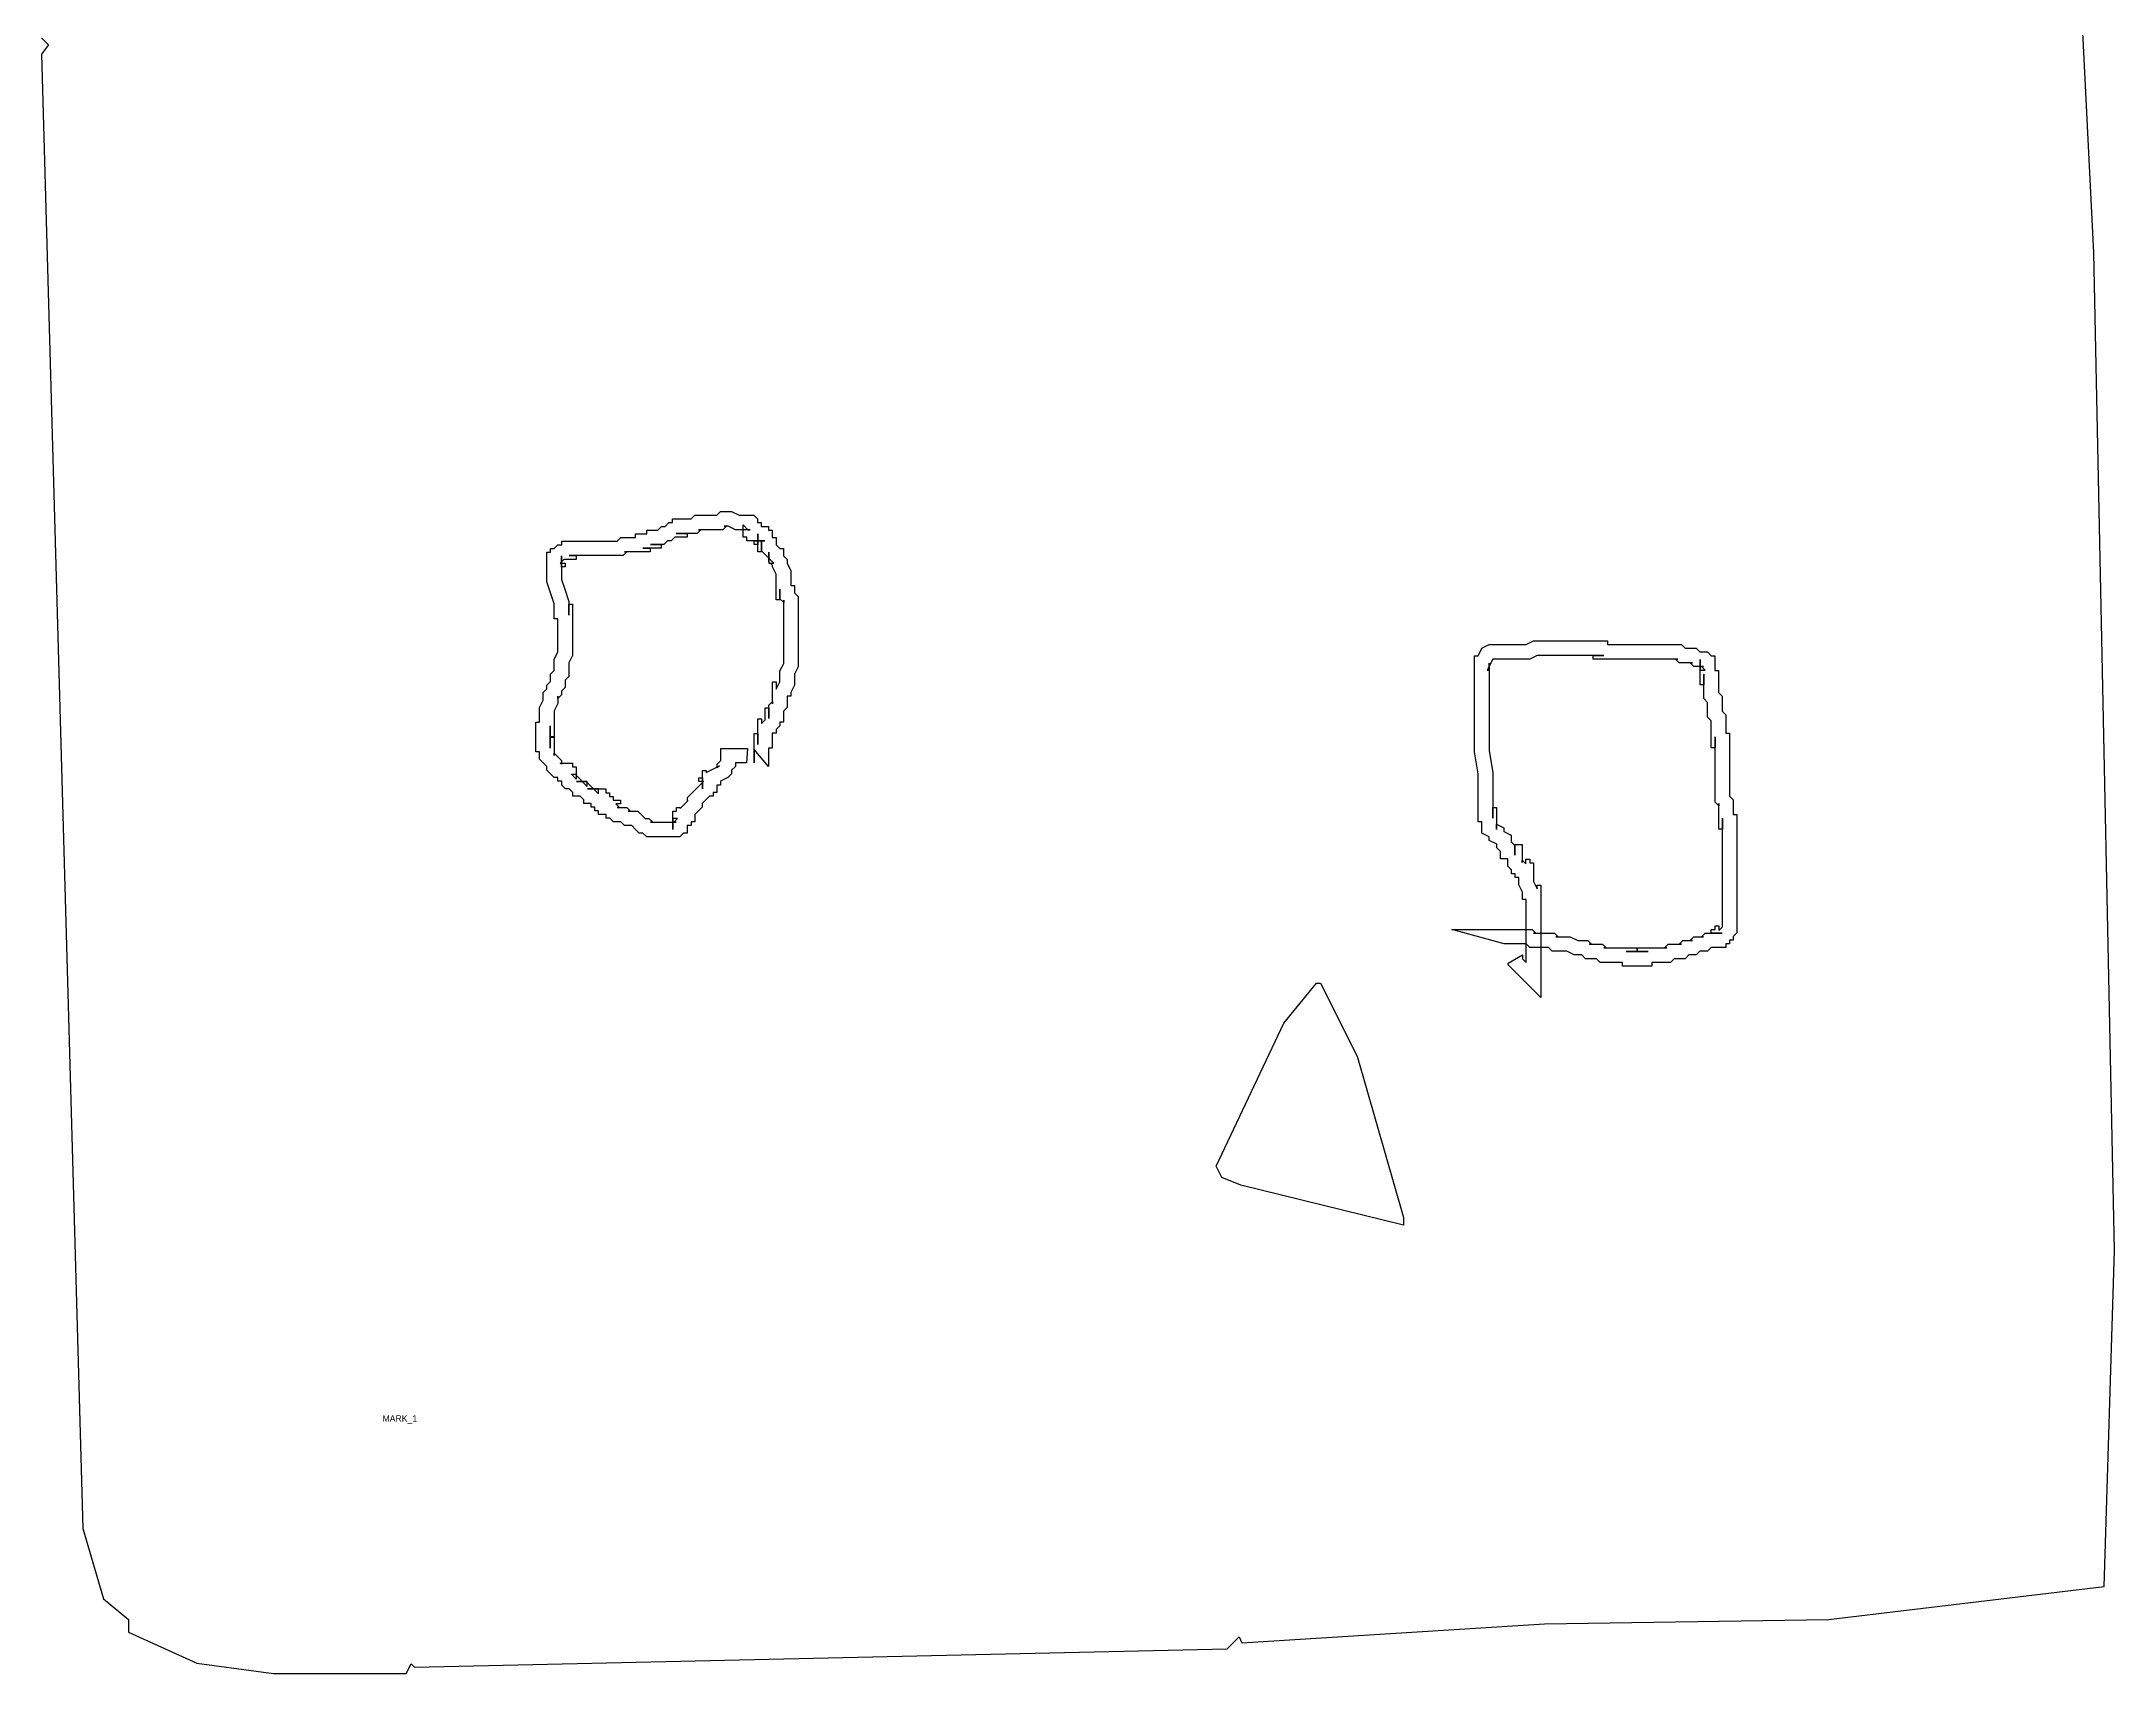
# Model space of a CAD drawing. Header units: metres. Extents: x -3680 to -2870, y 1542 to 2807.
# Drawn here: x -3670 to -2870, y 1542 to 2171 of the extents above; entities that cross this region are included whole.
import ezdxf
from ezdxf.enums import TextEntityAlignment as Align

# ---------------------------------------------------------------- set-up
doc = ezdxf.new("R2010")
doc.units = ezdxf.units.M
doc.layers.add('72', color=7, linetype='Continuous')

msp = doc.modelspace()

# ---------------------------------------------------------------- linework, layer by layer
at = {"layer": '1'}
msp.add_lwpolyline([(-3670.4, 2172.8), (-3667.66, 2170.06), (-3670.4, 2166.4), (-3654.4, 1597.6), (-3646.4, 1570.4), (-3636.8, 1562.4), (-3636.8, 1557.6), (-3610.4, 1545.6), (-3580.8, 1541.6), (-3529.6, 1541.6), (-3527.73, 1545.33), (-3526.4, 1544), (-3212.84, 1551.16), (-3208.27, 1555.73), (-3207.15, 1553.5), (-3090.4, 1560.8), (-2980.8, 1562.4), (-2874.4, 1575.2), (-2870.4, 1704.8), (-2878.45, 2089.8), (-2883.24, 2187.96)], dxfattribs=at)
at = {"layer": '11'}
msp.add_lwpolyline([(-3217.08, 1737.36), (-3190.92, 1792.59), (-3178.4, 1808), (-3176.8, 1808), (-3162.71, 1779.83), (-3144.8, 1717.6), (-3144.8, 1714.64), (-3207.59, 1730.08), (-3214.9, 1733)], close=True, dxfattribs=at)
at = {"layer": '54'}
for points in [[(-3395.38, 1898.18), (-3395.38, 1893), (-3395.38, 1894.42), (-3395.38, 1897.28), (-3395.38, 1904.3), (-3393.95, 1904.3), (-3393.95, 1900.13), (-3393.95, 1901.55), (-3393.95, 1910), (-3392.53, 1910), (-3392.53, 1908.15), (-3391.1, 1909.57), (-3391.1, 1914.28), (-3389.67, 1914.28), (-3389.67, 1910.11), (-3389.67, 1911.53), (-3389.67, 1915.28), (-3388.25, 1916.7), (-3388.25, 1915.81), (-3388.25, 1924.26), (-3386.82, 1924.26), (-3386.82, 1921.41), (-3385.4, 1924.26), (-3385.4, 1924.37), (-3385.4, 1925.79), (-3385.4, 1928.54), (-3383.97, 1931.39), (-3383.97, 1931.49), (-3383.97, 1932.92), (-3383.97, 1934.35), (-3383.97, 1935.77), (-3383.97, 1937.2), (-3383.97, 1938.62), (-3383.97, 1940.05), (-3383.97, 1941.47), (-3383.97, 1942.9), (-3383.97, 1944.33), (-3383.97, 1945.75), (-3383.97, 1947.18), (-3383.97, 1948.6), (-3383.97, 1950.03), (-3383.97, 1952.88), (-3383.97, 1954.31), (-3383.97, 1955.73), (-3383.97, 1954.84), (-3385.4, 1956.27), (-3385.4, 1960.01), (-3385.4, 1955.84), (-3386.82, 1955.84), (-3386.82, 1962.86), (-3386.82, 1964.29), (-3386.82, 1965.71), (-3386.82, 1965.82), (-3388.25, 1968.67), (-3388.25, 1969.1), (-3389.67, 1970.52), (-3389.67, 1974.27), (-3389.67, 1970.1), (-3387.82, 1970.1), (-3392.53, 1974.8), (-3392.53, 1978.54), (-3392.53, 1974.38), (-3393.95, 1974.38), (-3393.95, 1981.4), (-3393.95, 1977.23), (-3395.38, 1977.23), (-3395.38, 1978.65), (-3391.21, 1978.65), (-3398.23, 1978.65), (-3398.23, 1980.08), (-3399.66, 1980.08), (-3399.66, 1984.78), (-3397.81, 1982.93), (-3396.92, 1982.93), (-3398.34, 1982.93), (-3399.77, 1982.93), (-3402.51, 1982.93), (-3405.37, 1984.36), (-3406.9, 1984.36), (-3406.01, 1984.36), (-3407.43, 1982.93), (-3411.18, 1982.93), (-3412.6, 1982.93), (-3414.03, 1982.93), (-3415.46, 1982.93), (-3416.88, 1982.93), (-3415.99, 1982.93), (-3417.42, 1981.5), (-3421.16, 1981.5), (-3422.59, 1981.5), (-3424.01, 1981.5), (-3425.44, 1981.5), (-3421.27, 1981.5), (-3421.27, 1980.08), (-3425.97, 1980.08), (-3427.4, 1978.65), (-3428.83, 1978.65), (-3430.25, 1977.23), (-3434, 1977.23), (-3435.42, 1977.23), (-3431.25, 1977.23), (-3431.25, 1975.8), (-3438.27, 1975.8), (-3435.53, 1975.8), (-3435.53, 1974.38), (-3442.55, 1974.38), (-3443.98, 1974.38), (-3445.41, 1974.38), (-3444.51, 1974.38), (-3445.94, 1972.95), (-3449.68, 1972.95), (-3451.11, 1972.95), (-3453.96, 1972.95), (-3456.81, 1972.95), (-3458.24, 1972.95), (-3459.67, 1972.95), (-3461.09, 1972.95), (-3463.95, 1972.95), (-3465.37, 1972.95), (-3466.8, 1972.95), (-3464.06, 1972.95), (-3464.06, 1971.52), (-3468.76, 1971.52), (-3470.19, 1970.1), (-3468.33, 1970.1), (-3468.33, 1968.67), (-3469.76, 1968.67), (-3469.76, 1972.84), (-3469.76, 1971.42), (-3469.76, 1969.99), (-3469.76, 1968.56), (-3469.76, 1967.14), (-3469.76, 1965.71), (-3469.76, 1964.29), (-3469.76, 1963.77), (-3468.62, 1960.35), (-3466.91, 1955.21), (-3466.91, 1951.45), (-3466.91, 1950.03), (-3466.91, 1954.2), (-3465.48, 1954.2), (-3465.48, 1945.75), (-3465.48, 1944.33), (-3465.48, 1942.9), (-3465.48, 1941.47), (-3465.48, 1940.05), (-3465.48, 1937.2), (-3465.48, 1934.45), (-3466.91, 1931.6), (-3466.91, 1931.49), (-3466.91, 1930.07), (-3466.91, 1926.32), (-3468.33, 1924.9), (-3468.33, 1922.05), (-3469.76, 1920.62), (-3469.76, 1919.2), (-3471.19, 1917.77), (-3471.19, 1918.66), (-3471.19, 1915.92), (-3472.61, 1913.06), (-3472.61, 1912.96), (-3472.61, 1911.53), (-3472.61, 1910.11), (-3472.61, 1903.09), (-3474.04, 1903.09), (-3474.04, 1907.26), (-3474.04, 1905.83), (-3474.04, 1904.4), (-3474.04, 1902.98), (-3474.04, 1901.55), (-3474.04, 1900.13), (-3474.04, 1898.7), (-3474.04, 1902.87), (-3472.61, 1902.87), (-3472.61, 1895.85), (-3472.61, 1896.74), (-3469.76, 1893.89), (-3469.76, 1892.47), (-3469.97, 1892.68), (-3470.19, 1892.89), (-3465.48, 1892.89), (-3465.48, 1891.46), (-3464.06, 1891.46), (-3464.06, 1886.76), (-3465.91, 1888.61), (-3464.48, 1888.61), (-3459.78, 1883.91), (-3459.78, 1885.76), (-3463.95, 1885.76), (-3460.2, 1885.76), (-3455.5, 1881.06), (-3455.5, 1882.91), (-3459.67, 1882.91), (-3452.65, 1882.91), (-3452.65, 1881.48), (-3451.22, 1881.48), (-3451.22, 1880.06), (-3449.79, 1880.06), (-3449.79, 1878.63), (-3446.94, 1878.63), (-3446.94, 1877.21), (-3448.79, 1877.21), (-3447.37, 1875.78), (-3448.26, 1875.78), (-3444.51, 1875.78), (-3443.09, 1874.36), (-3443.98, 1874.36), (-3440.24, 1874.36), (-3437.17, 1871.29), (-3437.38, 1871.5), (-3435.96, 1871.5), (-3434.53, 1870.08), (-3435.42, 1870.08), (-3434, 1870.08), (-3432.57, 1870.08), (-3431.14, 1870.08), (-3429.72, 1870.08), (-3426.87, 1870.08), (-3425.44, 1870.08), (-3426.33, 1870.08), (-3424.9, 1871.5), (-3426.75, 1871.5), (-3426.75, 1867.34), (-3426.75, 1874.36), (-3425.33, 1874.36), (-3425.33, 1875.78), (-3423.9, 1875.78), (-3423.9, 1875.36), (-3420.84, 1878.42), (-3421.05, 1878.21), (-3421.05, 1879.63), (-3417.98, 1882.7), (-3414.92, 1885.76), (-3416.77, 1885.76), (-3416.77, 1887.19), (-3415.35, 1887.19), (-3415.35, 1883.02), (-3415.35, 1890.04), (-3413.92, 1890.04), (-3413.92, 1889.33), (-3408.79, 1891.89), (-3409.64, 1891.04), (-3409.64, 1892.47), (-3408.21, 1893.89), (-3408.21, 1898.59), (-3401.19, 1898.59), (-3399.77, 1898.59), (-3397.88, 1898.59), (-3398.34, 1893), (-3399.77, 1893), (-3401.19, 1893), (-3402.62, 1893), (-3402.62, 1891.57), (-3404.05, 1890.15), (-3404.05, 1888.72), (-3405.47, 1887.3), (-3408.32, 1885.87), (-3408.32, 1884.44), (-3409.75, 1884.44), (-3409.75, 1883.02), (-3409.75, 1881.59), (-3411.18, 1881.59), (-3411.18, 1880.17), (-3412.6, 1880.17), (-3414.03, 1878.74), (-3415.46, 1877.32), (-3415.46, 1875.89), (-3416.88, 1874.46), (-3418.31, 1873.04), (-3418.31, 1870.19), (-3419.73, 1870.19), (-3419.73, 1868.76), (-3421.16, 1868.76), (-3421.16, 1867.34), (-3421.16, 1865.91), (-3422.59, 1865.91), (-3424.01, 1864.48), (-3425.44, 1864.48), (-3426.87, 1864.48), (-3429.72, 1864.48), (-3431.14, 1864.48), (-3432.57, 1864.48), (-3434, 1864.48), (-3435.42, 1864.48), (-3436.85, 1864.48), (-3438.27, 1865.91), (-3439.7, 1865.91), (-3441.13, 1867.34), (-3442.55, 1868.76), (-3443.98, 1868.76), (-3445.41, 1868.76), (-3446.83, 1870.19), (-3448.26, 1870.19), (-3449.68, 1870.19), (-3451.11, 1871.61), (-3452.54, 1871.61), (-3452.54, 1873.04), (-3455.39, 1873.04), (-3455.39, 1874.46), (-3456.81, 1874.46), (-3456.81, 1875.89), (-3458.24, 1875.89), (-3458.24, 1877.32), (-3459.67, 1877.32), (-3461.09, 1877.32), (-3461.09, 1878.74), (-3462.52, 1880.17), (-3463.95, 1880.17), (-3465.37, 1880.17), (-3465.37, 1881.59), (-3466.8, 1883.02), (-3468.22, 1883.02), (-3469.65, 1884.44), (-3469.65, 1885.87), (-3471.08, 1885.87), (-3471.08, 1887.3), (-3472.5, 1887.3), (-3473.93, 1888.72), (-3475.36, 1890.15), (-3475.36, 1891.57), (-3478.21, 1894.42), (-3478.21, 1895.85), (-3478.21, 1897.28), (-3479.63, 1897.28), (-3479.63, 1898.7), (-3479.63, 1900.13), (-3479.63, 1901.55), (-3479.63, 1902.98), (-3479.63, 1904.4), (-3479.63, 1905.83), (-3479.63, 1907.26), (-3479.63, 1908.68), (-3478.21, 1908.68), (-3478.21, 1910.11), (-3478.21, 1911.53), (-3478.21, 1912.96), (-3478.21, 1914.39), (-3476.78, 1917.24), (-3476.78, 1918.66), (-3476.78, 1920.09), (-3475.36, 1921.51), (-3475.36, 1922.94), (-3473.93, 1924.37), (-3473.93, 1927.22), (-3472.5, 1928.64), (-3472.5, 1930.07), (-3472.5, 1931.49), (-3472.5, 1932.92), (-3471.08, 1935.77), (-3471.08, 1937.2), (-3471.08, 1940.05), (-3471.08, 1941.47), (-3471.08, 1942.9), (-3471.08, 1944.33), (-3471.08, 1945.75), (-3471.08, 1948.6), (-3472.5, 1948.6), (-3472.5, 1950.03), (-3472.5, 1951.45), (-3472.5, 1954.31), (-3473.93, 1958.58), (-3475.36, 1962.86), (-3475.36, 1964.29), (-3475.36, 1965.71), (-3475.36, 1967.14), (-3475.36, 1968.56), (-3475.36, 1969.99), (-3475.36, 1971.42), (-3475.36, 1972.84), (-3475.36, 1974.27), (-3473.93, 1974.27), (-3473.93, 1975.69), (-3472.5, 1975.69), (-3471.08, 1977.12), (-3469.65, 1977.12), (-3469.65, 1978.54), (-3466.8, 1978.54), (-3465.37, 1978.54), (-3463.95, 1978.54), (-3461.09, 1978.54), (-3459.67, 1978.54), (-3458.24, 1978.54), (-3456.81, 1978.54), (-3453.96, 1978.54), (-3451.11, 1978.54), (-3449.68, 1978.54), (-3448.26, 1978.54), (-3446.83, 1979.97), (-3445.41, 1979.97), (-3443.98, 1979.97), (-3442.55, 1979.97), (-3441.13, 1979.97), (-3441.13, 1981.4), (-3438.27, 1981.4), (-3436.85, 1981.4), (-3436.85, 1982.82), (-3435.42, 1982.82), (-3434, 1982.82), (-3432.57, 1982.82), (-3431.14, 1984.25), (-3429.72, 1984.25), (-3428.29, 1985.67), (-3426.87, 1985.67), (-3426.87, 1987.1), (-3425.44, 1987.1), (-3424.01, 1987.1), (-3422.59, 1987.1), (-3421.16, 1987.1), (-3419.73, 1987.1), (-3418.31, 1988.52), (-3416.88, 1988.52), (-3415.46, 1988.52), (-3414.03, 1988.52), (-3412.6, 1988.52), (-3411.18, 1988.52), (-3409.75, 1988.52), (-3408.32, 1989.95), (-3406.9, 1989.95), (-3404.05, 1989.95), (-3401.19, 1988.52), (-3399.77, 1988.52), (-3398.34, 1988.52), (-3396.92, 1988.52), (-3395.49, 1988.52), (-3394.06, 1987.1), (-3394.06, 1985.67), (-3392.64, 1985.67), (-3392.64, 1984.25), (-3391.21, 1984.25), (-3389.78, 1984.25), (-3389.78, 1982.82), (-3388.36, 1982.82), (-3388.36, 1981.4), (-3388.36, 1979.97), (-3386.93, 1979.97), (-3386.93, 1978.54), (-3386.93, 1977.12), (-3385.51, 1975.69), (-3384.08, 1975.69), (-3384.08, 1974.27), (-3384.08, 1972.84), (-3382.65, 1971.42), (-3382.65, 1969.99), (-3381.23, 1967.14), (-3381.23, 1965.71), (-3381.23, 1964.29), (-3381.23, 1962.86), (-3381.23, 1961.43), (-3379.8, 1961.43), (-3379.8, 1960.01), (-3379.8, 1958.58), (-3378.37, 1957.16), (-3378.37, 1955.73), (-3378.37, 1954.31), (-3378.37, 1952.88), (-3378.37, 1950.03), (-3378.37, 1948.6), (-3378.37, 1947.18), (-3378.37, 1945.75), (-3378.37, 1944.33), (-3378.37, 1942.9), (-3378.37, 1941.47), (-3378.37, 1940.05), (-3378.37, 1938.62), (-3378.37, 1937.2), (-3378.37, 1935.77), (-3378.37, 1934.35), (-3378.37, 1932.92), (-3378.37, 1931.49), (-3378.37, 1930.07), (-3379.8, 1927.22), (-3379.8, 1925.79), (-3379.8, 1924.37), (-3379.8, 1922.94), (-3381.23, 1920.09), (-3381.23, 1918.66), (-3382.65, 1918.66), (-3382.65, 1915.81), (-3382.65, 1914.39), (-3384.08, 1912.96), (-3384.08, 1911.53), (-3384.08, 1910.11), (-3384.08, 1908.68), (-3385.51, 1908.68), (-3385.51, 1907.26), (-3386.93, 1905.83), (-3386.93, 1904.4), (-3388.36, 1904.4), (-3388.36, 1901.55), (-3388.36, 1900.13), (-3388.36, 1898.7), (-3389.78, 1898.7), (-3389.78, 1897.28), (-3389.78, 1894.42), (-3389.78, 1893), (-3389.78, 1891.57)], [(-3126.18, 1828.73), (-3104.55, 1828.73), (-3103.12, 1828.73), (-3101.7, 1828.73), (-3100.27, 1828.73), (-3098.84, 1828.73), (-3095.1, 1828.73), (-3093.67, 1827.31), (-3094.57, 1827.31), (-3093.14, 1827.31), (-3091.71, 1827.31), (-3090.29, 1827.31), (-3086.54, 1827.31), (-3085.12, 1825.88), (-3086.01, 1825.88), (-3084.58, 1825.88), (-3083.16, 1825.88), (-3080.41, 1825.88), (-3077.56, 1824.45), (-3077.45, 1824.45), (-3073.71, 1824.45), (-3072.28, 1823.03), (-3073.17, 1823.03), (-3071.75, 1823.03), (-3068, 1823.03), (-3066.58, 1821.6), (-3067.47, 1821.6), (-3066.04, 1821.6), (-3064.62, 1821.6), (-3063.19, 1821.6), (-3061.76, 1821.6), (-3054.74, 1821.6), (-3054.74, 1820.18), (-3058.91, 1820.18), (-3057.48, 1820.18), (-3056.06, 1820.18), (-3054.63, 1820.18), (-3053.21, 1820.18), (-3051.78, 1820.18), (-3050.35, 1820.18), (-3054.52, 1820.18), (-3054.52, 1821.6), (-3046.08, 1821.6), (-3044.65, 1821.6), (-3043.22, 1821.6), (-3044.11, 1821.6), (-3042.69, 1823.03), (-3037.52, 1823.03), (-3038.41, 1823.03), (-3036.98, 1824.45), (-3033.24, 1824.45), (-3034.13, 1824.45), (-3032.7, 1825.88), (-3028.96, 1825.88), (-3029.85, 1825.88), (-3028.43, 1827.31), (-3024.68, 1827.31), (-3023.26, 1827.31), (-3021.83, 1827.31), (-3026, 1827.31), (-3026, 1828.73), (-3024.57, 1828.73), (-3024.57, 1830.16), (-3023.15, 1830.16), (-3023.15, 1828.31), (-3021.72, 1829.73), (-3021.72, 1830.27), (-3021.72, 1831.69), (-3021.72, 1833.12), (-3021.72, 1835.97), (-3021.72, 1838.82), (-3021.72, 1840.25), (-3021.72, 1841.67), (-3021.72, 1843.1), (-3021.72, 1845.95), (-3021.72, 1850.23), (-3021.72, 1851.65), (-3021.72, 1853.08), (-3021.72, 1854.5), (-3021.72, 1855.93), (-3021.72, 1858.78), (-3021.72, 1860.21), (-3021.72, 1861.63), (-3021.72, 1863.06), (-3021.72, 1864.48), (-3021.72, 1865.91), (-3021.72, 1867.34), (-3021.72, 1868.76), (-3021.72, 1870.19), (-3021.72, 1871.61), (-3021.72, 1867.44), (-3023.15, 1867.44), (-3023.15, 1874.46), (-3023.15, 1875.89), (-3023.15, 1877.32), (-3023.15, 1876.42), (-3024.57, 1877.85), (-3024.57, 1881.59), (-3024.57, 1883.02), (-3024.57, 1884.44), (-3024.57, 1885.87), (-3024.57, 1887.3), (-3024.57, 1888.72), (-3024.57, 1890.15), (-3024.57, 1893), (-3024.57, 1894.42), (-3024.57, 1895.85), (-3024.57, 1897.28), (-3024.57, 1898.7), (-3024.57, 1900.13), (-3024.57, 1901.55), (-3024.57, 1902.98), (-3024.57, 1898.81), (-3026, 1898.81), (-3026, 1905.83), (-3026, 1907.26), (-3026, 1909.22), (-3027.42, 1910.64), (-3027.42, 1914.39), (-3027.42, 1915.81), (-3027.42, 1916.34), (-3028.85, 1917.77), (-3028.85, 1921.51), (-3028.85, 1922.94), (-3028.85, 1924.37), (-3028.85, 1925.79), (-3028.85, 1927.22), (-3028.85, 1923.05), (-3030.28, 1923.05), (-3030.28, 1930.07), (-3030.28, 1931.49), (-3030.28, 1932.92), (-3030.28, 1928.75), (-3028.43, 1928.75), (-3029.85, 1930.18), (-3028.96, 1930.18), (-3032.7, 1930.18), (-3034.13, 1931.6), (-3033.24, 1931.6), (-3034.67, 1931.6), (-3038.41, 1931.6), (-3039.83, 1933.03), (-3038.94, 1933.03), (-3040.37, 1933.03), (-3041.8, 1933.03), (-3043.22, 1933.03), (-3046.08, 1933.03), (-3047.5, 1933.03), (-3048.93, 1933.03), (-3050.35, 1933.03), (-3051.78, 1933.03), (-3053.21, 1933.03), (-3054.63, 1933.03), (-3056.06, 1933.03), (-3057.48, 1933.03), (-3058.91, 1933.03), (-3060.34, 1933.03), (-3061.76, 1933.03), (-3063.19, 1933.03), (-3064.62, 1933.03), (-3071.64, 1933.03), (-3071.64, 1934.45), (-3067.47, 1934.45), (-3068.89, 1934.45), (-3070.32, 1934.45), (-3071.75, 1934.45), (-3073.17, 1934.45), (-3074.6, 1934.45), (-3077.45, 1934.45), (-3078.88, 1934.45), (-3080.3, 1934.45), (-3081.73, 1934.45), (-3083.16, 1934.45), (-3084.58, 1934.45), (-3086.01, 1934.45), (-3087.43, 1934.45), (-3088.86, 1934.45), (-3090.29, 1934.45), (-3093.14, 1934.45), (-3093.24, 1934.45), (-3096.1, 1933.03), (-3098.84, 1933.03), (-3100.27, 1933.03), (-3101.7, 1933.03), (-3103.12, 1933.03), (-3104.55, 1933.03), (-3105.97, 1933.03), (-3107.4, 1933.03), (-3108.83, 1933.03), (-3110.25, 1933.03), (-3110.36, 1933.03), (-3110.36, 1933.03), (-3112.5, 1928.75), (-3111.79, 1928.75), (-3111.79, 1931.49), (-3111.79, 1930.07), (-3111.79, 1928.64), (-3111.79, 1927.22), (-3111.79, 1925.79), (-3111.79, 1924.37), (-3111.79, 1922.94), (-3111.79, 1921.51), (-3111.79, 1920.09), (-3111.79, 1918.66), (-3111.79, 1917.24), (-3111.79, 1912.96), (-3111.79, 1911.53), (-3111.79, 1910.11), (-3111.79, 1908.68), (-3111.79, 1904.4), (-3111.79, 1902.98), (-3111.79, 1901.55), (-3111.79, 1900.13), (-3111.79, 1897.74), (-3110.36, 1889.18), (-3110.36, 1884.44), (-3110.36, 1883.02), (-3110.36, 1880.17), (-3110.36, 1878.74), (-3110.36, 1875.89), (-3110.36, 1874.46), (-3110.36, 1873.04), (-3110.36, 1871.61), (-3110.36, 1875.78), (-3108.94, 1875.78), (-3108.94, 1868.76), (-3108.94, 1867.34), (-3108.94, 1869.37), (-3106.09, 1867.94), (-3106.09, 1866.52), (-3103.23, 1865.09), (-3103.23, 1862.52), (-3101.81, 1861.1), (-3101.81, 1857.36), (-3101.81, 1861.52), (-3098.95, 1861.52), (-3098.95, 1854.5), (-3098.95, 1855.4), (-3097.53, 1853.97), (-3097.53, 1855.82), (-3096.1, 1855.82), (-3096.1, 1854.39), (-3094.68, 1854.39), (-3094.68, 1847.37), (-3094.68, 1847.27), (-3093.25, 1844.42), (-3093.25, 1845.84), (-3091.82, 1845.84), (-3091.82, 1838.82), (-3091.82, 1835.97), (-3091.82, 1833.12), (-3091.82, 1831.69), (-3091.82, 1828.84), (-3091.82, 1827.41), (-3091.82, 1825.99), (-3091.82, 1820.29), (-3091.82, 1818.86), (-3091.82, 1817.43), (-3091.82, 1802.51), (-3104.44, 1815.12), (-3104.44, 1815.69), (-3098.84, 1818.86), (-3098.84, 1817.43), (-3097.42, 1816.01), (-3097.42, 1817.43), (-3097.42, 1818.86), (-3097.42, 1820.29), (-3097.42, 1825.99), (-3097.42, 1827.41), (-3097.42, 1828.84), (-3097.42, 1831.69), (-3097.42, 1833.12), (-3097.42, 1835.97), (-3097.42, 1838.82), (-3097.42, 1840.25), (-3098.84, 1840.25), (-3098.84, 1843.1), (-3100.27, 1845.95), (-3100.27, 1847.37), (-3100.27, 1848.8), (-3101.7, 1848.8), (-3101.7, 1850.23), (-3103.12, 1850.23), (-3103.12, 1851.65), (-3104.55, 1853.08), (-3104.55, 1854.5), (-3104.55, 1855.93), (-3107.4, 1855.93), (-3107.4, 1857.36), (-3107.4, 1858.78), (-3108.83, 1860.21), (-3108.83, 1861.63), (-3111.68, 1863.06), (-3111.68, 1864.48), (-3114.53, 1865.91), (-3114.53, 1867.34), (-3114.53, 1868.76), (-3114.53, 1870.19), (-3115.96, 1870.19), (-3115.96, 1871.61), (-3115.96, 1873.04), (-3115.96, 1874.46), (-3115.96, 1875.89), (-3115.96, 1878.74), (-3115.96, 1880.17), (-3115.96, 1883.02), (-3115.96, 1884.44), (-3115.96, 1888.72), (-3117.38, 1897.28), (-3117.38, 1900.13), (-3117.38, 1901.55), (-3117.38, 1902.98), (-3117.38, 1904.4), (-3117.38, 1908.68), (-3117.38, 1910.11), (-3117.38, 1911.53), (-3117.38, 1912.96), (-3117.38, 1917.24), (-3117.38, 1918.66), (-3117.38, 1920.09), (-3117.38, 1921.51), (-3117.38, 1922.94), (-3117.38, 1924.37), (-3117.38, 1925.79), (-3117.38, 1927.22), (-3117.38, 1928.64), (-3117.38, 1930.07), (-3117.38, 1931.49), (-3117.38, 1934.35), (-3115.96, 1934.35), (-3114.53, 1937.2), (-3111.68, 1938.62), (-3110.25, 1938.62), (-3108.83, 1938.62), (-3107.4, 1938.62), (-3105.97, 1938.62), (-3104.55, 1938.62), (-3103.12, 1938.62), (-3101.7, 1938.62), (-3100.27, 1938.62), (-3098.84, 1938.62), (-3097.42, 1938.62), (-3094.57, 1940.05), (-3093.14, 1940.05), (-3090.29, 1940.05), (-3088.86, 1940.05), (-3087.43, 1940.05), (-3086.01, 1940.05), (-3084.58, 1940.05), (-3083.16, 1940.05), (-3081.73, 1940.05), (-3080.3, 1940.05), (-3078.88, 1940.05), (-3077.45, 1940.05), (-3074.6, 1940.05), (-3073.17, 1940.05), (-3071.75, 1940.05), (-3070.32, 1940.05), (-3068.89, 1940.05), (-3067.47, 1940.05), (-3066.04, 1940.05), (-3066.04, 1938.62), (-3064.62, 1938.62), (-3063.19, 1938.62), (-3061.76, 1938.62), (-3060.34, 1938.62), (-3058.91, 1938.62), (-3057.48, 1938.62), (-3056.06, 1938.62), (-3054.63, 1938.62), (-3053.21, 1938.62), (-3051.78, 1938.62), (-3050.35, 1938.62), (-3048.93, 1938.62), (-3047.5, 1938.62), (-3046.08, 1938.62), (-3043.22, 1938.62), (-3041.8, 1938.62), (-3040.37, 1938.62), (-3038.94, 1938.62), (-3037.52, 1938.62), (-3036.09, 1937.2), (-3034.67, 1937.2), (-3033.24, 1937.2), (-3031.81, 1937.2), (-3030.39, 1935.77), (-3028.96, 1935.77), (-3027.53, 1935.77), (-3026.11, 1934.35), (-3024.68, 1934.35), (-3024.68, 1932.92), (-3024.68, 1931.49), (-3024.68, 1930.07), (-3024.68, 1928.64), (-3023.26, 1928.64), (-3023.26, 1927.22), (-3023.26, 1925.79), (-3023.26, 1924.37), (-3023.26, 1922.94), (-3023.26, 1921.51), (-3023.26, 1920.09), (-3021.83, 1918.66), (-3021.83, 1915.81), (-3021.83, 1914.39), (-3021.83, 1912.96), (-3020.4, 1911.53), (-3020.4, 1907.26), (-3020.4, 1905.83), (-3020.4, 1904.4), (-3018.98, 1904.4), (-3018.98, 1902.98), (-3018.98, 1901.55), (-3018.98, 1900.13), (-3018.98, 1898.7), (-3018.98, 1897.28), (-3018.98, 1895.85), (-3018.98, 1894.42), (-3018.98, 1893), (-3018.98, 1890.15), (-3018.98, 1888.72), (-3018.98, 1887.3), (-3018.98, 1885.87), (-3018.98, 1884.44), (-3018.98, 1883.02), (-3018.98, 1881.59), (-3018.98, 1880.17), (-3017.55, 1878.74), (-3017.55, 1877.32), (-3017.55, 1875.89), (-3017.55, 1874.46), (-3017.55, 1873.04), (-3016.13, 1873.04), (-3016.13, 1871.61), (-3016.13, 1870.19), (-3016.13, 1868.76), (-3016.13, 1867.34), (-3016.13, 1865.91), (-3016.13, 1864.48), (-3016.13, 1863.06), (-3016.13, 1861.63), (-3016.13, 1860.21), (-3016.13, 1858.78), (-3016.13, 1855.93), (-3016.13, 1854.5), (-3016.13, 1853.08), (-3016.13, 1851.65), (-3016.13, 1850.23), (-3016.13, 1845.95), (-3016.13, 1843.1), (-3016.13, 1841.67), (-3016.13, 1840.25), (-3016.13, 1838.82), (-3016.13, 1835.97), (-3016.13, 1833.12), (-3016.13, 1831.69), (-3016.13, 1830.27), (-3016.13, 1827.41), (-3017.55, 1825.99), (-3017.55, 1824.56), (-3018.98, 1824.56), (-3018.98, 1823.14), (-3020.4, 1823.14), (-3020.4, 1821.71), (-3021.83, 1821.71), (-3023.26, 1821.71), (-3024.68, 1821.71), (-3026.11, 1821.71), (-3027.53, 1820.29), (-3028.96, 1820.29), (-3030.39, 1820.29), (-3031.81, 1818.86), (-3033.24, 1818.86), (-3034.67, 1818.86), (-3036.09, 1817.43), (-3037.52, 1817.43), (-3040.37, 1817.43), (-3041.8, 1816.01), (-3043.22, 1816.01), (-3044.65, 1816.01), (-3046.08, 1816.01), (-3048.93, 1816.01), (-3048.93, 1814.58), (-3050.35, 1814.58), (-3051.78, 1814.58), (-3053.21, 1814.58), (-3054.63, 1814.58), (-3056.06, 1814.58), (-3057.48, 1814.58), (-3058.91, 1814.58), (-3060.34, 1814.58), (-3060.34, 1816.01), (-3061.76, 1816.01), (-3063.19, 1816.01), (-3064.62, 1816.01), (-3066.04, 1816.01), (-3067.47, 1816.01), (-3068.89, 1816.01), (-3070.32, 1817.43), (-3071.75, 1817.43), (-3073.17, 1817.43), (-3074.6, 1817.43), (-3076.02, 1818.86), (-3077.45, 1818.86), (-3078.88, 1818.86), (-3081.73, 1820.29), (-3083.16, 1820.29), (-3084.58, 1820.29), (-3086.01, 1820.29), (-3087.43, 1820.29), (-3088.86, 1821.71), (-3090.29, 1821.71), (-3091.71, 1821.71), (-3093.14, 1821.71), (-3094.57, 1821.71), (-3095.99, 1821.71), (-3097.42, 1823.14), (-3098.84, 1823.14), (-3100.27, 1823.14), (-3101.7, 1823.14), (-3103.12, 1823.14), (-3104.55, 1823.14), (-3105.97, 1823.14)]]:
    msp.add_lwpolyline(points, close=True, dxfattribs=at)

# ---------------------------------------------------------------- texts
at = {"layer": '72'}
msp.add_text('MARK_1', height=2.5, dxfattribs=at).set_placement((-3538.8, 1638), align=Align.BOTTOM_LEFT)

doc.saveas('drawing.dxf')
